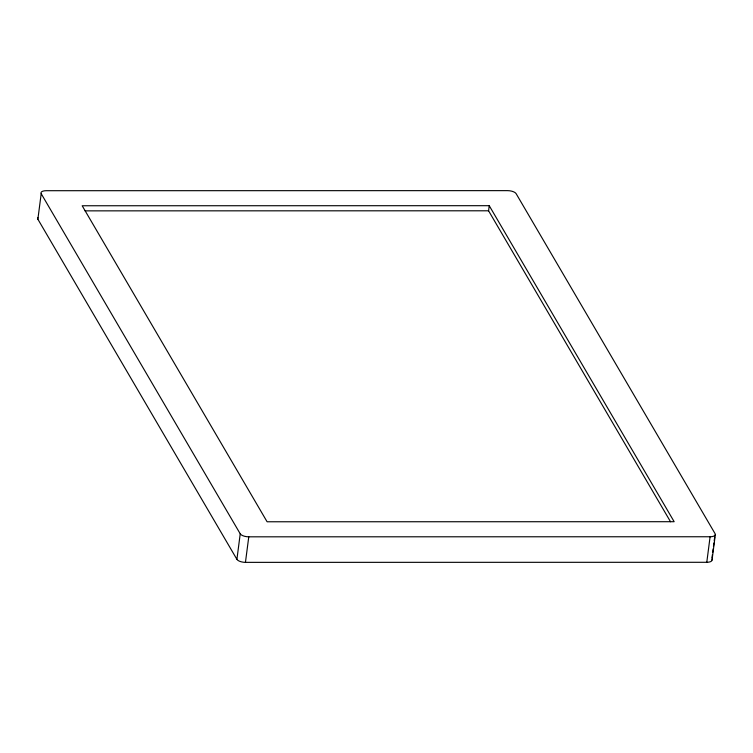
<?xml version="1.0" encoding="UTF-8"?>
<svg xmlns="http://www.w3.org/2000/svg" width="753" height="753" viewBox="0 0 753 753"><rect width="100%" height="100%" fill="white"/><g stroke="black" fill="none" stroke-linecap="round" stroke-linejoin="round"><path stroke-width="1.13" d="M711.98 559.677A7.059 2.89 7.4 0 1 706.785 562.293L245.45 562.359A7.059 2.89 7.4 0 1 236.913 559.357L37.876 219.217L41.189 193.672A6.956 2.852 7.4 0 1 46.14 190.707L507.569 190.641A7.059 2.89 7.4 0 1 516.116 193.643L715.124 533.745A7.059 2.89 7.4 0 1 710.098 536.757L248.772 536.823A7.059 2.89 7.4 0 1 240.226 533.821L41.189 193.672M236.913 559.357L240.226 533.821M245.45 562.359L248.772 536.823M670.537 521.754L488.575 210.793L489.234 205.691L82.181 205.757L267.099 521.773L674.161 521.707L489.234 205.691M706.785 562.293L710.098 536.757M711.962 558.124L712.413 554.641M712.715 552.316L713.166 548.833M713.467 546.509L713.919 543.026M714.221 540.71L714.672 537.228M712.037 560.063L715.35 534.526M85.042 210.859L488.575 210.793M37.876 219.217A6.956 2.852 7.4 0 1 37.895 217.73"/></g></svg>
